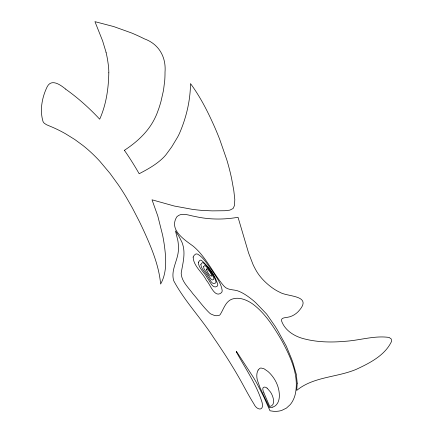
<?xml version="1.0" encoding="UTF-8"?>
<svg xmlns="http://www.w3.org/2000/svg" width="433" height="433" viewBox="0 0 433 433"><rect width="100%" height="100%" fill="white"/><g stroke="black" fill="none" stroke-linecap="round" stroke-linejoin="round"><path stroke-width="0.65" d="M108.802 72.782C108.526 88.635 106.209 104.607 99.698 119.199A163.111 93.604 58.2 0 0 65.551 89.095M236.505 351.488L253.603 377.69A121.397 69.664 58.2 0 1 257.137 383.871L263.789 396.92L270.013 410.782L273.255 411.269A52.258 29.991 58.2 0 0 281.769 410.403L286.408 408.119L290.191 404.655A57.161 32.8 58.2 0 0 295.111 394.885C299.609 375.887 290.581 357.025 281.813 340.657C274.046 327.472 265.716 313.957 253.413 304.502A37.2 21.347 58.2 0 0 248.439 301.379A38.499 22.094 58.2 0 0 243.47 299.29L241.82 298.83A37.146 21.32 58.2 0 0 233.944 298.618C225.685 300.085 223.948 308.897 220.034 314.775A10.441 5.992 58.2 0 1 219.163 315.348L216.3 315.744A20.562 11.799 58.2 0 1 214.34 315.43L210.963 314.039A10.408 5.97 58.2 0 1 209.659 313.124C203.494 307.208 198.52 300.156 192.896 293.747C188.409 287.431 181.487 281.428 181.178 273.169C182.71 263.735 185.665 253.938 182.715 244.439A17.417 9.997 58.2 0 0 181.898 242.128L179.197 236.77L175.473 230.892L177.844 240.575A36.415 20.898 58.2 0 1 178.217 243.189L178.45 246.28A37.514 21.526 58.2 0 1 178.418 249.587C178.201 260.211 170.321 270.295 173.817 280.952C184.767 301.357 201.21 318.287 213.696 337.767A354.275 203.304 58.2 0 1 217.886 343.894L224.592 354.026A326.255 187.224 58.2 0 1 229.593 361.891L234.172 369.376A238.307 136.758 58.2 0 1 237.279 374.653C242.967 384.271 247.865 394.349 253.835 403.8C256.764 410.473 264.406 411.491 262.062 402.392C256.542 384.444 245.554 368.819 236.635 352.44M258.133 370.026L259.724 368.413A9.591 5.505 58.2 0 1 260.996 368.018L263.941 368.705L267.908 371.438A21.482 12.33 58.2 0 1 273.732 378.063C277.196 383.156 279.296 389.24 279.366 395.421A24.795 14.229 58.2 0 1 276.579 404.552A24.843 14.257 58.2 0 1 272.822 407.074M124.423 150.294C135.81 142.83 146.381 133.51 153.13 121.527A149.699 85.907 58.2 0 0 156.919 113.657L158.759 108.683A254.009 145.769 58.2 0 0 160.989 101.403L163.495 90.362L164.713 80.727A125.77 72.176 58.2 0 0 165.016 72.159C166.256 57.021 158.873 44.009 144.297 38.813A237.479 136.281 58.2 0 0 140.481 36.946A232.819 133.608 58.2 0 0 131.405 32.913L113.776 26.586L94.946 21.65L102.632 40.929L106.053 52.252M65.556 89.019C60.642 85.036 51.522 78.249 47.186 86.762C42.05 97.263 39.576 110.236 43.051 121.592A3.735 2.143 58.2 0 0 44.209 123.161L46.374 124.655L50.288 126.328A132.449 76.008 58.2 0 1 53.373 127.632L54.526 128.146A152.005 87.228 58.2 0 1 65.426 133.705L74.849 139.545L83.017 145.548A103.022 59.121 58.2 0 1 99.839 161.271L110.047 173.433L118.388 184.929A146.181 83.888 58.2 0 1 126.36 197.416L132.336 207.9L139.134 221.046A245.073 140.638 58.2 0 1 147.031 238.053C153.455 252.715 159.155 267.989 160.627 284.053C167.436 271.956 166.012 257.343 164.199 244.147A165.601 95.033 58.2 0 0 162.624 235.179L157.801 216.04L152.026 199.808L174.299 206.032L192.371 209.356A335.775 192.69 58.2 0 0 203.364 210.487L212.305 210.871L224.976 210.725L229.885 210.124L233.122 208.479L234.491 205.469L234.805 199.586L233.831 190.78L231.617 178.585A168.058 96.44 58.2 0 0 226.762 159.707L219.693 139.318A204.057 117.099 58.2 0 0 214.957 127.811C208.17 112.385 200.555 97.187 190.504 83.601C190.331 100.721 186.282 117.722 179.468 133.391A139.063 79.802 58.2 0 1 177.481 137.321L171.69 146.939L166.196 154.446A112.899 64.788 58.2 0 1 163.582 157.401C156.6 164.378 147.842 169.2 139.172 173.736A180.561 103.617 58.2 0 0 124.406 150.311M267.069 388.098L270.473 392.038A14.354 8.238 58.2 0 1 271.675 394.127A12.784 7.334 58.2 0 1 273.537 400.298L273.564 402.544L272.893 404.546L271.588 405.824L269.721 406.49L263.903 392.845M108.829 72.793A64.912 37.249 58.2 0 0 108.228 64.317L107.693 60.555A97.295 55.835 58.2 0 0 106.047 52.252M236.58 352.446A1.386 0.796 58.2 0 1 236.483 351.472M267.058 388.141A5.245 3.009 58.2 0 0 263.177 387.681A3.751 2.154 58.2 0 0 262.874 389.662L263.064 390.566A11.659 6.69 58.2 0 0 263.913 392.845M272.828 407.09A34.342 19.707 58.2 0 1 269.461 407.67L260.152 387.946L257.294 379.995A17.867 10.257 58.2 0 1 258.171 370.069M297.217 383.178L296.735 390.398C313.524 376.564 336.814 377.538 356.191 369.371C369.647 363.125 384.872 355.482 391.524 341.48L391.237 338.969L389.121 337.448C374.399 335.342 359.747 340.425 345.069 341.296C331.667 342.503 317.984 342.308 304.875 339.017C295.019 336.755 284.833 330.736 281.488 320.696C281.028 317.6 285.087 317.806 287.106 317.367C292.194 316.68 296.757 313.768 299.853 309.719C311.755 295.187 287.517 296.859 280.135 292.416A47.213 27.095 58.2 0 1 269.948 286.083C264 281.326 258.669 275.637 255.194 268.806A46.38 26.613 58.2 0 1 253.056 264.579L248.591 253.007L238.036 217.274C223.742 219.802 208.955 219.688 194.79 216.419C189.064 215.591 181.708 211.91 176.853 216.787C168.572 229.836 184.485 239.741 193.345 246.285C206.265 257.24 212.993 273.283 223.845 285.975C227.13 290.072 232.635 289.46 237.187 290.673C243.021 292.638 248.071 296.351 252.823 300.172A51.013 29.271 58.2 0 1 256.055 303.035L266.658 314.104L274.96 326.071A104.645 60.052 58.2 0 1 277.656 330.455L286.316 346.178L291.625 359.06A99.428 57.059 58.2 0 1 293.011 362.968L296.334 374.469L297.217 383.178M193.14 257.067C193.47 266.284 202.655 272.519 206.476 280.503C210.092 283.924 214.579 298.754 221.507 292.638A5.927 3.399 58.2 0 0 222.172 290.494C221.128 282.809 215.818 276.535 211.791 270.176C207.51 264.644 203.975 257.976 197.854 254.252A5.764 3.307 58.2 0 0 195.624 254.106L194.146 255.318L193.14 257.067M198.325 262.252C198.552 268.428 204.701 272.601 207.261 277.948C209.724 280.552 212.598 289.829 217.334 286.083A3.967 2.279 58.2 0 0 217.777 284.643C215.087 275.35 208.733 266.668 201.486 260.363A3.859 2.214 58.2 0 0 199.992 260.265L198.325 262.252M200.847 264.341C201.02 269.158 205.816 272.411 207.818 276.584C209.734 278.614 211.975 285.85 215.666 282.928A3.096 1.775 58.2 0 0 216.018 281.807C213.918 274.554 208.96 267.789 203.31 262.869A3.009 1.727 58.2 0 0 202.146 262.793L200.847 264.341M203.548 266.777L204.197 269.126L210.822 278.836L212.267 279.983L213.626 279.415A2.105 1.207 58.2 0 0 213.864 278.652C212.435 273.726 209.069 269.12 205.226 265.775A2.046 1.175 58.2 0 0 204.43 265.727L203.548 266.777M206.335 269.331C207.385 271.545 209.215 276.346 211.78 276.157A1.137 0.655 58.2 0 0 211.905 275.745L210.194 272.243L207.239 268.79A1.104 0.633 58.2 0 0 206.812 268.763L206.335 269.331"/></g></svg>
